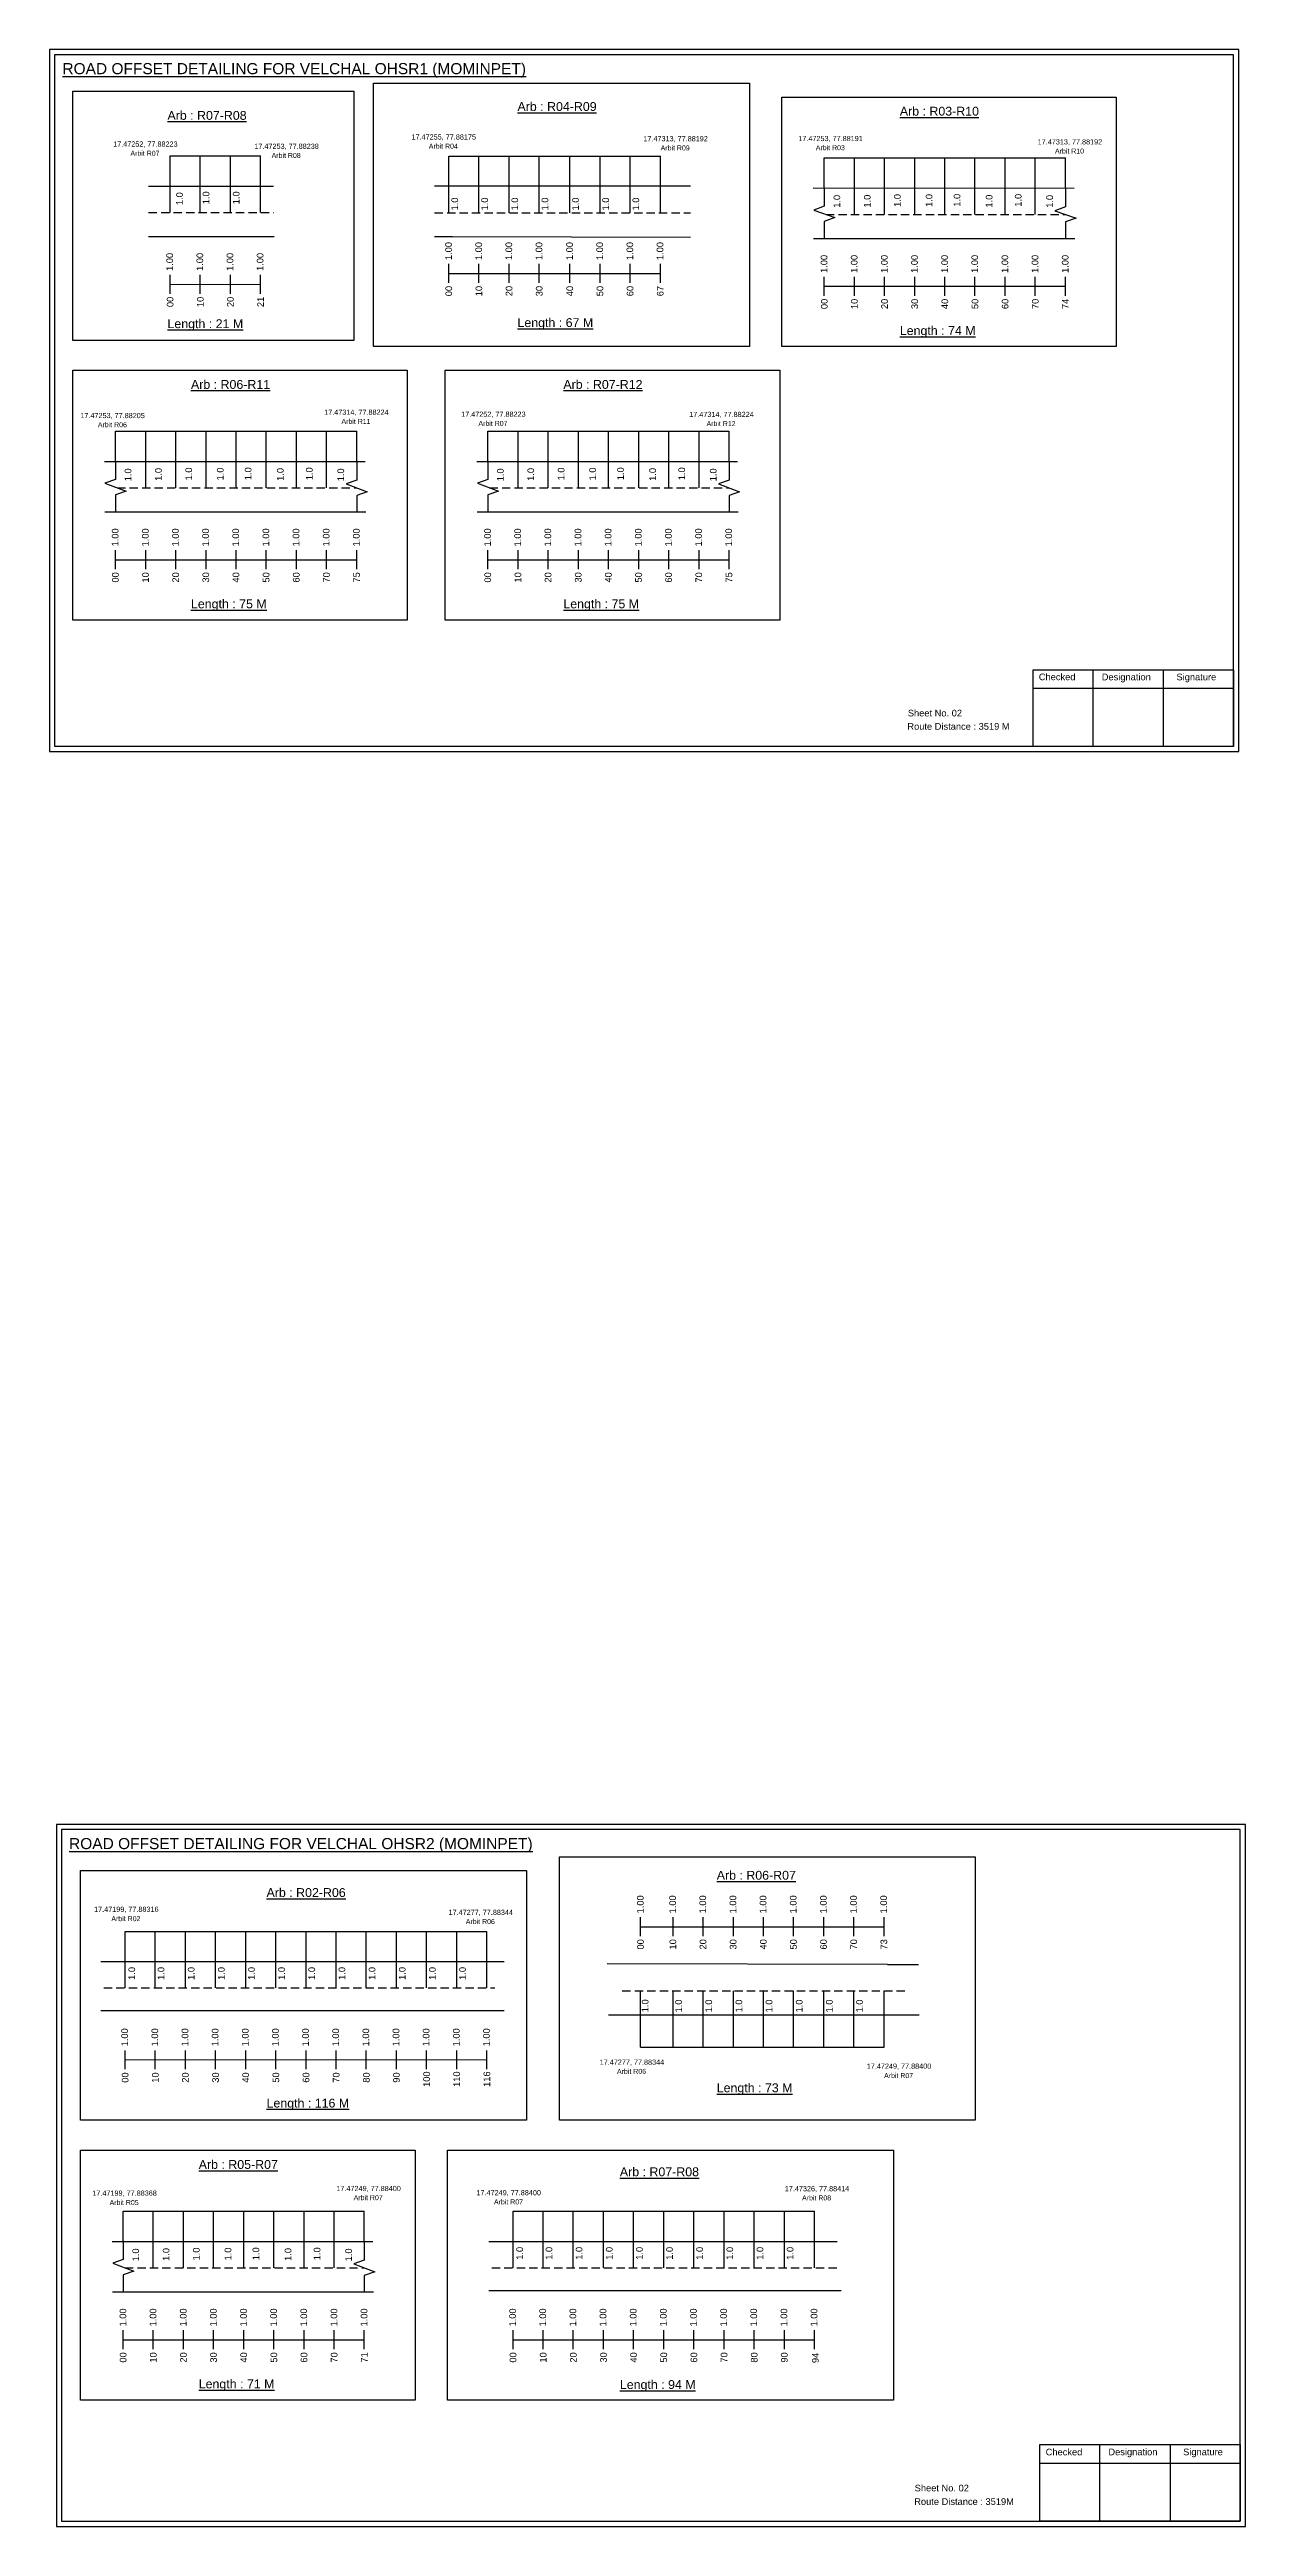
# Model space of a CAD drawing. Header units: inches. Extents: x 740 to 9019, y 644 to 1868.
# Drawn here: x 5020 to 5559, y 662 to 1780 of the extents above; entities that cross this region are included whole.
import ezdxf

# ---------------------------------------------------------------- set-up
doc = ezdxf.new("R2010")
doc.units = ezdxf.units.IN
doc.header["$MEASUREMENT"] = 0
doc.linetypes.add('DASHED2', pattern=[0.375, 0.25, -0.125])
doc.layers.add('PDF_Geometry', color=7, linetype='Continuous')
doc.layers.add('PDF_Text', color=5, linetype='Continuous')
doc.styles.add('PDF Arial', font='arial.ttf')
doc.styles.get("Standard").update_dxf_attribs({"font": 'arial.ttf'})

msp = doc.modelspace()

# ---------------------------------------------------------------- linework, layer by layer
at = {"color": 5}
for p, q in [((5073.9, 1732.1), (5114.7, 1732.1)), ((5199.6, 1732), (5295.1, 1732)), ((5369, 1731.3), (5477.8, 1731.3)), ((5049.3, 1607.9), (5158.1, 1607.9)), ((5217.3, 1607.9), (5326.1, 1607.9)), ((5053.6, 931), (5216.8, 931)), ((5286.1, 878.7), (5396, 878.7)), ((5052.7, 804.7), (5161.5, 804.7)), ((5228.6, 804.7), (5364.6, 804.7))]:
    msp.add_line(p, q, dxfattribs=at)
for p, q in [((5073.9, 1706.6), (5073.9, 1732.1)), ((5087.5, 1706.6), (5087.5, 1732.1)), ((5101.1, 1706.6), (5101.1, 1732.1)), ((5114.7, 1706.6), (5114.7, 1732.1)), ((5199.6, 1706.5), (5199.6, 1732)), ((5213.2, 1706.5), (5213.2, 1732)), ((5226.8, 1706.5), (5226.8, 1732)), ((5240.4, 1706.5), (5240.4, 1732)), ((5254.3, 1706.5), (5254.3, 1732)), ((5267.9, 1706.5), (5267.9, 1732)), ((5281.5, 1706.5), (5281.5, 1732)), ((5295.1, 1706.5), (5295.1, 1732)), ((5369, 1717.6), (5369, 1731.3)), ((5382.6, 1705.7), (5382.6, 1731.3)), ((5396.2, 1705.7), (5396.2, 1731.3)), ((5409.8, 1705.7), (5409.8, 1731.3)), ((5423.4, 1705.7), (5423.4, 1731.3)), ((5437, 1705.7), (5437, 1731.3)), ((5450.6, 1705.7), (5450.6, 1731.3)), ((5464.2, 1705.7), (5464.2, 1731.3)), ((5477.8, 1717.6), (5477.8, 1731.3)), ((5064.1, 1718.5), (5120.5, 1718.5)), ((5308.7, 1718.4), (5193.2, 1718.4)), ((5364, 1717.6), (5481.7, 1717.7)), ((5064.1, 1695.8), (5120.8, 1695.7)), ((5193.2, 1695.7), (5201.3, 1695.7)), ((5201.3, 1695.7), (5308.7, 1695.4)), ((5364.2, 1694.9), (5482, 1694.9)), ((5049.3, 1594.2), (5049.3, 1607.9)), ((5062.9, 1582.3), (5062.9, 1607.9)), ((5076.5, 1582.3), (5076.5, 1607.9)), ((5090.1, 1582.3), (5090.1, 1607.9)), ((5103.7, 1582.3), (5103.7, 1607.9)), ((5117.3, 1582.3), (5117.3, 1607.9)), ((5130.9, 1582.3), (5130.9, 1607.9)), ((5144.5, 1582.3), (5144.5, 1607.9)), ((5158.1, 1594.2), (5158.1, 1607.9)), ((5217.3, 1594.2), (5217.3, 1607.9)), ((5230.9, 1582.3), (5230.9, 1607.9)), ((5244.5, 1582.3), (5244.5, 1607.9)), ((5258.1, 1582.3), (5258.1, 1607.9)), ((5271.7, 1582.3), (5271.7, 1607.9)), ((5285.3, 1582.3), (5285.3, 1607.9)), ((5298.9, 1582.3), (5298.9, 1607.9)), ((5312.5, 1582.3), (5312.5, 1607.9)), ((5326.1, 1594.2), (5326.1, 1607.9)), ((5044.3, 1594.2), (5161.9, 1594.3)), ((5212.3, 1594.2), (5329.9, 1594.3)), ((5044.4, 1571.5), (5162.2, 1571.5)), ((5212.4, 1571.5), (5330.2, 1571.5)), ((5053.6, 905.5), (5053.6, 931)), ((5067.2, 905.5), (5067.2, 931)), ((5080.8, 905.5), (5080.8, 931)), ((5094.4, 905.5), (5094.4, 931)), ((5108, 905.5), (5108, 931)), ((5121.6, 905.5), (5121.6, 931)), ((5135.2, 905.5), (5135.2, 931)), ((5148.8, 905.5), (5148.8, 931)), ((5162.4, 905.5), (5162.4, 931)), ((5176, 905.5), (5176, 931)), ((5189.6, 905.5), (5189.6, 931)), ((5203.2, 905.5), (5203.2, 931)), ((5216.8, 905.5), (5216.8, 931)), ((5042.7, 917.4), (5224.6, 917.4)), ((5397.6, 916.1), (5271, 916.3)), ((5397.6, 916.1), (5411.5, 916.1)), ((5224.6, 895.2), (5042.7, 895.2)), ((5286.1, 878.7), (5286.1, 904.2)), ((5300.8, 878.7), (5300.8, 904.2)), ((5314.4, 878.7), (5314.4, 904.2)), ((5328, 878.7), (5328, 904.2)), ((5341.6, 878.7), (5341.6, 904.2)), ((5355.2, 878.7), (5355.2, 904.2)), ((5368.8, 878.7), (5368.8, 904.2)), ((5382.4, 878.7), (5382.4, 904.2)), ((5396, 878.7), (5396, 904.2)), ((5271.6, 893.4), (5397.6, 893.4)), ((5397.6, 893.4), (5411.8, 893.4)), ((5052.7, 791), (5052.7, 804.7)), ((5066.3, 779.1), (5066.3, 804.7)), ((5079.9, 779.1), (5079.9, 804.7)), ((5093.5, 779.1), (5093.5, 804.7)), ((5107.1, 779.1), (5107.1, 804.7)), ((5120.7, 779.1), (5120.7, 804.7)), ((5134.3, 779.1), (5134.3, 804.7)), ((5147.9, 779.1), (5147.9, 804.7)), ((5161.5, 791), (5161.5, 804.7)), ((5228.6, 779.1), (5228.6, 804.7)), ((5242.2, 779.1), (5242.2, 804.7)), ((5255.8, 779.1), (5255.8, 804.7)), ((5269.4, 779.1), (5269.4, 804.7)), ((5283, 779.1), (5283, 804.7)), ((5296.6, 779.1), (5296.6, 804.7)), ((5310.2, 779.1), (5310.2, 804.7)), ((5323.8, 779.1), (5323.8, 804.7)), ((5337.4, 779.1), (5337.4, 804.7)), ((5351, 779.1), (5351, 804.7)), ((5364.6, 779.1), (5364.6, 804.7)), ((5047.7, 791), (5165.4, 791.1)), ((5217.7, 791), (5374.9, 791)), ((5047.9, 768.3), (5165.7, 768.3)), ((5376.7, 768.8), (5217.7, 768.8))]:
    msp.add_line(p, q)
at = {"linetype": 'DASHED2', "ltscale": 15}
for p, q in [((5064.2, 1706.6), (5120.5, 1706.6)), ((5193.2, 1706.5), (5308.7, 1706.5)), ((5369.8, 1705.7), (5477.8, 1705.7)), ((5050, 1582.3), (5158.1, 1582.3)), ((5218, 1582.3), (5326.1, 1582.3)), ((5044, 905.5), (5220.4, 905.5)), ((5277.9, 904.2), (5406.5, 904.2)), ((5053.5, 779.1), (5161.5, 779.1)), ((5219, 779.1), (5374.9, 779.1))]:
    msp.add_line(p, q, dxfattribs=at)
at = {"color": 217, "true_color": 0x93278f}
for p, q in [((5073.9, 1669.9), (5073.9, 1678.4)), ((5087.5, 1669.9), (5087.5, 1678.4)), ((5101.1, 1669.9), (5101.1, 1678.4)), ((5114.7, 1669.9), (5114.7, 1678.4)), ((5199.6, 1674.8), (5199.6, 1683.4)), ((5199.6, 1679.1), (5295.1, 1679.1)), ((5213.2, 1674.8), (5213.2, 1683.4)), ((5226.8, 1674.8), (5226.8, 1683.4)), ((5240.4, 1674.8), (5240.4, 1683.4)), ((5254.3, 1674.8), (5254.3, 1683.4)), ((5267.9, 1674.8), (5267.9, 1683.4)), ((5281.5, 1674.8), (5281.5, 1683.4)), ((5295.1, 1674.8), (5295.1, 1683.4)), ((5369, 1669), (5369, 1677.6)), ((5382.6, 1669), (5382.6, 1677.6)), ((5396.2, 1669), (5396.2, 1677.6)), ((5409.8, 1669), (5409.8, 1677.6)), ((5423.4, 1669), (5423.4, 1677.6)), ((5437, 1669), (5437, 1677.6)), ((5450.6, 1669), (5450.6, 1677.6)), ((5464.2, 1669), (5464.2, 1677.6)), ((5477.8, 1669), (5477.8, 1677.6)), ((5073.9, 1674.1), (5114.7, 1674.2)), ((5369, 1673.3), (5477.8, 1673.3)), ((5049.3, 1545.6), (5049.3, 1554.2)), ((5062.9, 1545.6), (5062.9, 1554.2)), ((5076.5, 1545.6), (5076.5, 1554.2)), ((5090.1, 1545.6), (5090.1, 1554.2)), ((5103.7, 1545.6), (5103.7, 1554.2)), ((5117.3, 1545.6), (5117.3, 1554.2)), ((5130.9, 1545.6), (5130.9, 1554.2)), ((5144.5, 1545.6), (5144.5, 1554.2)), ((5158.1, 1545.6), (5158.1, 1554.2)), ((5217.3, 1545.6), (5217.3, 1554.2)), ((5230.9, 1545.6), (5230.9, 1554.2)), ((5244.5, 1545.6), (5244.5, 1554.2)), ((5258.1, 1545.6), (5258.1, 1554.2)), ((5271.7, 1545.6), (5271.7, 1554.2)), ((5285.3, 1545.6), (5285.3, 1554.2)), ((5298.9, 1545.6), (5298.9, 1554.2)), ((5312.5, 1545.6), (5312.5, 1554.2)), ((5326.1, 1545.6), (5326.1, 1554.2)), ((5049.3, 1549.9), (5158.1, 1549.9)), ((5217.3, 1549.9), (5326.1, 1549.9)), ((5286.1, 928.8), (5286.1, 937.4)), ((5286.1, 933.1), (5396, 933.1)), ((5300.8, 928.8), (5300.8, 937.4)), ((5314.4, 928.8), (5314.4, 937.4)), ((5328, 928.8), (5328, 937.4)), ((5341.6, 928.8), (5341.6, 937.4)), ((5355.2, 928.8), (5355.2, 937.4)), ((5368.8, 928.8), (5368.8, 937.4)), ((5382.4, 928.8), (5382.4, 937.4)), ((5396, 928.8), (5396, 937.4)), ((5053.6, 868.8), (5053.6, 877.3)), ((5053.6, 873), (5216.8, 873.1)), ((5067.2, 868.8), (5067.2, 877.3)), ((5080.8, 868.8), (5080.8, 877.3)), ((5094.4, 868.8), (5094.4, 877.3)), ((5108, 868.8), (5108, 877.3)), ((5121.6, 868.8), (5121.6, 877.3)), ((5135.2, 868.8), (5135.2, 877.3)), ((5148.8, 868.8), (5148.8, 877.3)), ((5162.4, 868.8), (5162.4, 877.3)), ((5176, 868.8), (5176, 877.3)), ((5189.6, 868.8), (5189.6, 877.3)), ((5203.2, 868.8), (5203.2, 877.3)), ((5216.8, 868.8), (5216.8, 877.3)), ((5052.7, 742.4), (5052.7, 751)), ((5066.3, 742.4), (5066.3, 751)), ((5079.9, 742.4), (5079.9, 751)), ((5093.5, 742.4), (5093.5, 751)), ((5107.1, 742.4), (5107.1, 751)), ((5120.7, 742.4), (5120.7, 751)), ((5134.3, 742.4), (5134.3, 751)), ((5147.9, 742.4), (5147.9, 751)), ((5161.5, 742.4), (5161.5, 751)), ((5228.6, 742.4), (5228.6, 751)), ((5242.2, 742.4), (5242.2, 751)), ((5255.8, 742.4), (5255.8, 751)), ((5269.4, 742.4), (5269.4, 751)), ((5283, 742.4), (5283, 751)), ((5296.6, 742.4), (5296.6, 751)), ((5310.2, 742.4), (5310.2, 751)), ((5323.8, 742.4), (5323.8, 751)), ((5337.4, 742.4), (5337.4, 751)), ((5351, 742.4), (5351, 751)), ((5364.6, 742.4), (5364.6, 751)), ((5052.7, 746.7), (5161.5, 746.7)), ((5228.6, 746.7), (5364.6, 746.7))]:
    msp.add_line(p, q, dxfattribs=at)
for points in [[(5030, 1761.4), (5156.8, 1761.4), (5156.8, 1648.8), (5030, 1648.8)], [(5165.7, 1764.9), (5335.3, 1764.9), (5335.3, 1646.1), (5165.7, 1646.1)], [(5349.8, 1758.7), (5500.7, 1758.7), (5500.7, 1646.1), (5349.8, 1646.1)], [(5030, 1635.4), (5180.9, 1635.4), (5180.9, 1522.7), (5030, 1522.7)], [(5198, 1635.4), (5348.9, 1635.4), (5348.9, 1522.7), (5198, 1522.7)], [(5249.5, 964.6), (5437.1, 964.6), (5437.1, 845.8), (5249.5, 845.8)], [(5033.5, 958.5), (5234.7, 958.5), (5234.7, 845.8), (5033.5, 845.8)], [(5033.5, 832.2), (5184.4, 832.2), (5184.4, 719.5), (5033.5, 719.5)], [(5199, 832.2), (5400.3, 832.2), (5400.3, 719.5), (5199, 719.5)]]:
    msp.add_lwpolyline(points, close=True)
at = {"linetype": 'Continuous'}
for points in [[(5369, 1717.9), (5369, 1709.5), (5364.3, 1707.7), (5373.8, 1704.3), (5369, 1702.5), (5369, 1695.2)], [(5477.8, 1717.6), (5477.8, 1709.2), (5473.1, 1707.4), (5482.6, 1704), (5477.8, 1702.3), (5477.8, 1694.9)], [(5049.2, 1594.5), (5049.2, 1586.1), (5044.5, 1584.4), (5054, 1580.9), (5049.2, 1579.2), (5049.2, 1571.8)], [(5158.1, 1594.2), (5158.1, 1585.8), (5153.3, 1584.1), (5162.8, 1580.6), (5158.1, 1578.9), (5158.1, 1571.5)], [(5217.2, 1594.5), (5217.2, 1586.1), (5212.5, 1584.4), (5222, 1580.9), (5217.2, 1579.2), (5217.2, 1571.8)], [(5326.1, 1594.2), (5326.1, 1585.8), (5321.3, 1584.1), (5330.8, 1580.6), (5326.1, 1578.9), (5326.1, 1571.5)], [(5052.7, 791.3), (5052.7, 782.9), (5048, 781.2), (5057.5, 777.7), (5052.7, 776), (5052.7, 768.6)], [(5161.5, 791), (5161.5, 782.6), (5156.8, 780.9), (5166.3, 777.4), (5161.5, 775.7), (5161.5, 768.3)]]:
    msp.add_lwpolyline(points, dxfattribs=at)
at = {"layer": 'PDF_Geometry'}
for points in [[(5019.5, 1780.1), (5019.5, 1463.4), (5556, 1463.4), (5556, 1780.1)], [(5021.8, 1777.8), (5021.8, 1465.8), (5553.6, 1465.8), (5553.6, 1777.8)], [(5022.6, 979.2), (5022.6, 662.5), (5559, 662.5), (5559, 979.2)], [(5024.9, 976.9), (5024.9, 664.9), (5556.6, 664.9), (5556.6, 976.9)]]:
    msp.add_lwpolyline(points, close=True, dxfattribs=at)
at = {"layer": 'PDF_Geometry', "color": 242, "true_color": 0xcc1f26}
for points in [[(5553.6, 1465.7), (5463.2, 1465.7), (5463.2, 1500.3), (5553.6, 1500.3)], [(5556.6, 664.8), (5466.3, 664.8), (5466.3, 699.4), (5556.6, 699.4)]]:
    msp.add_lwpolyline(points, close=True, dxfattribs=at)
for points in [[(5490.2, 1500.3), (5490.2, 1465.7)], [(5521.9, 1500.3), (5521.9, 1465.7)], [(5463.2, 1492), (5553.6, 1492)], [(5493.2, 699.4), (5493.2, 664.8)], [(5525, 699.4), (5525, 664.8)], [(5466.3, 691), (5556.6, 691)]]:
    msp.add_lwpolyline(points, dxfattribs=at)

# ---------------------------------------------------------------- texts
at = {"color": 242, "true_color": 0xcd2027}
for s, height, p in [('%%UROAD OFFSET DETAILING FOR VELCHAL OHSR1 (MOMINPET)', 5, (5025.3, 1769)), ('%%UArb : R04-R09', 4, (5230.6, 1752.4)), ('%%UArb : R07-R08', 4, (5072.7, 1748.4)), ('%%UArb : R03-R10', 4, (5403.1, 1750.3)), ('%%ULength : 21 M', 4, (5072.7, 1654.4)), ('%%ULength : 67 M', 4, (5230.6, 1654.9)), ('%%ULength : 74 M', 4, (5403.1, 1651.3)), ('%%UArb : R06-R11', 4, (5083.3, 1627)), ('%%UArb : R07-R12', 4, (5251.3, 1627)), ('%%ULength : 75 M', 4, (5083.3, 1528)), ('%%ULength : 75 M', 4, (5251.3, 1528)), ('%%UROAD OFFSET DETAILING FOR VELCHAL OHSR2 (MOMINPET)', 5, (5028.3, 968.1)), ('%%UArb : R02-R06', 4, (5117.4, 946.5)), ('%%UArb : R06-R07', 4, (5320.5, 954.3)), ('%%ULength : 73 M', 4, (5320.5, 858.4)), ('%%ULength : 116 M', 4, (5117.4, 851.5)), ('%%UArb : R05-R07', 4, (5086.8, 823.8)), ('%%UArb : R07-R08', 4, (5276.8, 820.5)), ('%%ULength : 71 M', 4, (5086.8, 724.8)), ('%%ULength : 94 M', 4, (5276.8, 724.5))]:
    msp.add_text(s, height=height, dxfattribs=at).set_placement(p)
at = {"color": 5}
for s, height, p in [('17.47252, 77.88223', 2.34, (5048.2, 1736.3)), ('Arbit R07', 2.25, (5056, 1732.2)), ('17.47253, 77.88238', 2.34, (5111.9, 1735.3)), ('Arbit R08', 2.25, (5119.7, 1731.2)), ('17.47255, 77.88175', 2.34, (5182.8, 1739.5)), ('Arbit R04', 2.25, (5190.6, 1735.4)), ('17.47313, 77.88192', 2.34, (5287.4, 1738.7)), ('Arbit R09', 2.25, (5295.2, 1734.6)), ('17.47253, 77.88191', 2.34, (5357.3, 1738.8)), ('Arbit R03', 2.25, (5365.2, 1734.7)), ('17.47313, 77.88192', 2.34, (5465.3, 1737.3)), ('Arbit R10', 2.25, (5473.1, 1733.2)), ('17.47253, 77.88205', 2.34, (5033.4, 1613.8)), ('Arbit R06', 2.25, (5041.3, 1609.7)), ('17.47314, 77.88224', 2.34, (5143.4, 1615.3)), ('Arbit R11', 2.25, (5151.2, 1611.2)), ('17.47252, 77.88223', 2.34, (5205.2, 1614.4)), ('Arbit R07', 2.25, (5213, 1610.3)), ('17.47314, 77.88224', 2.34, (5308.1, 1614.3)), ('Arbit R12', 2.25, (5315.9, 1610.2)), ('17.47199, 77.88316', 2.34, (5039.6, 939.8)), ('17.47277, 77.88344', 2.34, (5199.5, 938.4)), ('Arbit R02', 2.25, (5047.4, 935.6)), ('Arbit R06', 2.25, (5207.3, 934.3)), ('17.47277, 77.88344', 2.34, (5267.7, 870.8)), ('Arbit R06', 2.25, (5275.5, 866.7)), ('17.47249, 77.88400', 2.34, (5388.2, 869)), ('Arbit R07', 2.25, (5396, 864.8)), ('17.47249, 77.88400', 2.34, (5148.9, 813.8)), ('17.47326, 77.88414', 2.34, (5351.2, 813.7)), ('17.47199, 77.88368', 2.34, (5038.8, 811.7)), ('Arbit R05', 2.25, (5046.6, 807.5)), ('Arbit R07', 2.25, (5156.7, 809.7)), ('17.47249, 77.88400', 2.34, (5212.1, 811.9)), ('Arbit R07', 2.25, (5220, 807.8)), ('Arbit R08', 2.25, (5359, 809.6))]:
    msp.add_text(s, height=height, dxfattribs=at).set_placement(p)
for p in [(5079.6, 1709.9), (5091.6, 1710.3), (5105.2, 1710.3), (5203.8, 1707.5), (5217.3, 1707.5), (5230.9, 1707.5), (5244.5, 1707.5), (5258.3, 1707.5), (5271.9, 1707.5), (5285.5, 1707.5), (5376.2, 1708.7), (5389.9, 1708.8), (5403.5, 1709.1), (5417.8, 1709.1), (5430.4, 1709.2), (5444.9, 1708.8), (5458, 1709.2), (5472.2, 1708.7), (5056.4, 1585.3), (5070.1, 1585.5), (5083.8, 1585.7), (5098, 1585.7), (5110.6, 1585.8), (5125.1, 1585.5), (5138.2, 1585.8), (5152.4, 1585.3), (5224.4, 1585.3), (5238.1, 1585.5), (5251.8, 1585.7), (5266, 1585.7), (5278.6, 1585.8), (5293.1, 1585.5), (5306.2, 1585.8), (5320.4, 1585.3), (5058.1, 909.1), (5071.3, 909.1), (5084.9, 909.1), (5098.5, 909.1), (5112.1, 909.1), (5125.7, 909.1), (5139.3, 909.1), (5152.9, 909.1), (5166.5, 909.1), (5180.1, 909.1), (5193.7, 909.1), (5207.3, 909.1), (5289.7, 894.5), (5304.8, 894.4), (5318.4, 894.4), (5332, 894.4), (5345.6, 894.4), (5359.2, 894.4), (5372.8, 894.4), (5386.4, 894.4), (5059.9, 782.1), (5073.6, 782.3), (5087.2, 782.5), (5101.5, 782.5), (5114.1, 782.6), (5128.6, 782.3), (5141.7, 782.6), (5155.9, 782.1), (5233.1, 782.8), (5246.3, 782.8), (5259.9, 782.8), (5273.5, 782.8), (5287.1, 782.8), (5300.7, 782.8), (5314.3, 782.8), (5327.9, 782.8), (5341.5, 782.8), (5355.1, 782.8)]:
    msp.add_text('1.0', height=3, rotation=90).set_placement(p)
at = {"color": 217, "true_color": 0x93278f}
for s, p in [('1.00', (5075.2, 1680.2)), ('1.00', (5088.8, 1680.2)), ('1.00', (5102.4, 1680.2)), ('1.00', (5116, 1680.2)), ('1.00', (5201, 1685.1)), ('1.00', (5214.6, 1685.1)), ('1.00', (5228.2, 1685.1)), ('1.00', (5241.8, 1685.1)), ('1.00', (5255.6, 1685.1)), ('1.00', (5269.2, 1685.1)), ('1.00', (5282.8, 1685.1)), ('1.00', (5296.4, 1685.1)), ('1.00', (5370.4, 1679.3)), ('1.00', (5384, 1679.3)), ('1.00', (5397.6, 1679.3)), ('1.00', (5411.2, 1679.3)), ('1.00', (5424.8, 1679.3)), ('1.00', (5438.4, 1679.3)), ('1.00', (5452, 1679.3)), ('1.00', (5465.6, 1679.3)), ('1.00', (5479.2, 1679.3)), ('00', (5075.4, 1663.9)), ('10', (5089, 1663.9)), ('20', (5102.6, 1663.9)), ('21', (5116.2, 1663.9)), ('00', (5201.1, 1668.8)), ('10', (5214.7, 1668.8)), ('20', (5228.3, 1668.8)), ('30', (5241.9, 1668.8)), ('40', (5255.7, 1668.8)), ('50', (5269.3, 1668.8)), ('60', (5282.9, 1668.8)), ('67', (5296.5, 1668.8)), ('00', (5370.5, 1663)), ('10', (5384.1, 1663)), ('20', (5397.7, 1663)), ('30', (5411.3, 1663)), ('40', (5424.9, 1663)), ('50', (5438.5, 1663)), ('60', (5452.1, 1663)), ('70', (5465.7, 1663)), ('74', (5479.3, 1663)), ('1.00', (5050.6, 1555.9)), ('1.00', (5064.2, 1555.9)), ('1.00', (5077.8, 1555.9)), ('1.00', (5091.4, 1555.9)), ('1.00', (5105, 1555.9)), ('1.00', (5118.6, 1555.9)), ('1.00', (5132.2, 1555.9)), ('1.00', (5145.8, 1555.9)), ('1.00', (5159.4, 1555.9)), ('1.00', (5218.6, 1555.9)), ('1.00', (5232.2, 1555.9)), ('1.00', (5245.8, 1555.9)), ('1.00', (5259.4, 1555.9)), ('1.00', (5273, 1555.9)), ('1.00', (5286.6, 1555.9)), ('1.00', (5300.2, 1555.9)), ('1.00', (5313.8, 1555.9)), ('1.00', (5327.4, 1555.9)), ('00', (5050.7, 1539.6)), ('10', (5064.3, 1539.6)), ('20', (5077.9, 1539.6)), ('30', (5091.5, 1539.6)), ('40', (5105.1, 1539.6)), ('50', (5118.7, 1539.6)), ('60', (5132.3, 1539.6)), ('70', (5145.9, 1539.6)), ('75', (5159.5, 1539.6)), ('00', (5218.7, 1539.6)), ('10', (5232.3, 1539.6)), ('20', (5245.9, 1539.6)), ('30', (5259.5, 1539.6)), ('40', (5273.1, 1539.6)), ('50', (5286.7, 1539.6)), ('60', (5300.3, 1539.6)), ('70', (5313.9, 1539.6)), ('75', (5327.5, 1539.6)), ('1.00', (5287.5, 939.1)), ('1.00', (5302.1, 939.1)), ('1.00', (5315.7, 939.1)), ('1.00', (5329.3, 939.1)), ('1.00', (5342.9, 939.1)), ('1.00', (5356.5, 939.1)), ('1.00', (5370.1, 939.1)), ('1.00', (5383.7, 939.1)), ('1.00', (5397.3, 939.1)), ('00', (5287.6, 922.8)), ('10', (5302.2, 922.8)), ('20', (5315.8, 922.8)), ('30', (5329.4, 922.8)), ('40', (5343, 922.8)), ('50', (5356.6, 922.8)), ('60', (5370.2, 922.8)), ('70', (5383.8, 922.8)), ('73', (5397.4, 922.8)), ('1.00', (5054.9, 879.1)), ('1.00', (5068.5, 879.1)), ('1.00', (5082.1, 879.1)), ('1.00', (5095.7, 879.1)), ('1.00', (5109.3, 879.1)), ('1.00', (5122.9, 879.1)), ('1.00', (5136.5, 879.1)), ('1.00', (5150.1, 879.1)), ('1.00', (5163.7, 879.1)), ('1.00', (5177.3, 879.1)), ('1.00', (5190.9, 879.1)), ('1.00', (5204.5, 879.1)), ('1.00', (5218.1, 879.1)), ('00', (5055.1, 862.7)), ('10', (5068.7, 862.7)), ('20', (5082.3, 862.7)), ('30', (5095.9, 862.7)), ('40', (5109.5, 862.7)), ('50', (5123.1, 862.7)), ('60', (5136.7, 862.7)), ('70', (5150.3, 862.7)), ('80', (5163.9, 862.7)), ('90', (5177.5, 862.7)), ('100', (5191.1, 860.8)), ('110', (5204.7, 860.8)), ('116', (5218.3, 860.8)), ('1.00', (5054.1, 752.7)), ('1.00', (5067.7, 752.7)), ('1.00', (5081.3, 752.7)), ('1.00', (5094.9, 752.7)), ('1.00', (5108.5, 752.7)), ('1.00', (5122.1, 752.7)), ('1.00', (5135.7, 752.7)), ('1.00', (5149.3, 752.7)), ('1.00', (5162.9, 752.7)), ('1.00', (5229.9, 752.7)), ('1.00', (5243.5, 752.7)), ('1.00', (5257.1, 752.7)), ('1.00', (5270.7, 752.7)), ('1.00', (5284.3, 752.7)), ('1.00', (5297.9, 752.7)), ('1.00', (5311.5, 752.7)), ('1.00', (5325.1, 752.7)), ('1.00', (5338.7, 752.7)), ('1.00', (5352.3, 752.7)), ('1.00', (5365.9, 752.7)), ('00', (5054.2, 736.4)), ('10', (5067.8, 736.4)), ('20', (5081.4, 736.4)), ('30', (5095, 736.4)), ('40', (5108.6, 736.4)), ('50', (5122.2, 736.4)), ('60', (5135.8, 736.4)), ('70', (5149.4, 736.4)), ('71', (5163, 736.4)), ('00', (5230.1, 736.4)), ('10', (5243.7, 736.4)), ('20', (5257.3, 736.4)), ('30', (5270.9, 736.4)), ('40', (5284.5, 736.4)), ('50', (5298.1, 736.4)), ('60', (5311.7, 736.4)), ('70', (5325.3, 736.4)), ('80', (5338.9, 736.4)), ('90', (5352.5, 736.4)), ('94', (5366.5, 736.2))]:
    msp.add_text(s, height=3, rotation=90, dxfattribs=at).set_placement(p)
for s, p in [('Sheet No. 02', (5406.7, 1479.2)), ('Route Distance : 3519 M', (5406.5, 1473.2)), ('Route Distance : 3519M', (5409.6, 672.2)), ('Sheet No. 02', (5409.8, 678.3))]:
    msp.add_text(s, height=3).set_placement(p)
at = {"layer": 'PDF_Text', "color": 7, "attachment_point": 7, "style": 'PDF Arial'}
for s, insert, char_height in [('Checked', (5465.8, 1495.5), 3), ('Designation', (5494.2, 1494.6), 3.001), ('Signature', (5527.9, 1494.6), 3), ('Checked', (5468.9, 694.5), 3), ('Designation', (5497.2, 693.7), 3.001), ('Signature', (5530.9, 693.7), 3)]:
    msp.add_mtext(s, dxfattribs=dict(at, insert=insert, char_height=char_height))

doc.saveas('drawing.dxf')
